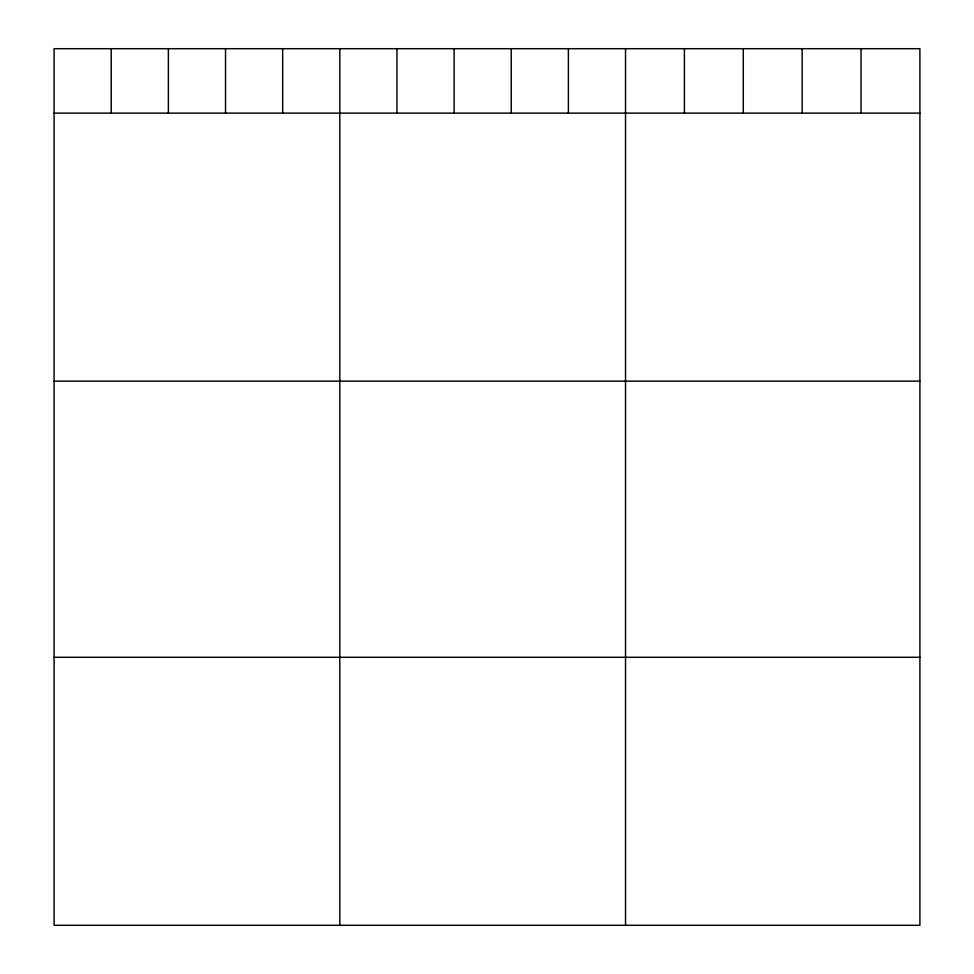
<?xml version="1.0" encoding="UTF-8"?>
<svg xmlns="http://www.w3.org/2000/svg" width="974" height="974" viewBox="0 0 974 974"><rect width="100%" height="100%" fill="white"/><g stroke="black" fill="none" stroke-linecap="round" stroke-linejoin="round"><path stroke-width="1.46" d="M919.906 113.118L919.906 925.3L54.094 925.3L54.094 48.7L919.906 48.7L919.906 113.118L54.094 113.118M54.094 381.138L919.906 381.138M54.094 657.28L919.906 657.28M861.028 48.7L861.028 113.118M802.162 48.7L802.162 113.118M743.284 48.7L743.284 113.118M684.405 48.7L684.405 113.118M625.527 48.7L625.527 925.3M568.39 48.7L568.39 113.118M511.24 48.7L511.24 113.118M454.103 48.7L454.103 113.118M396.954 48.7L396.954 113.118M339.816 48.7L339.816 925.3M282.667 48.7L282.667 113.118M225.53 48.7L225.53 113.118M168.38 48.7L168.38 113.118M111.231 48.7L111.231 113.118"/></g></svg>
